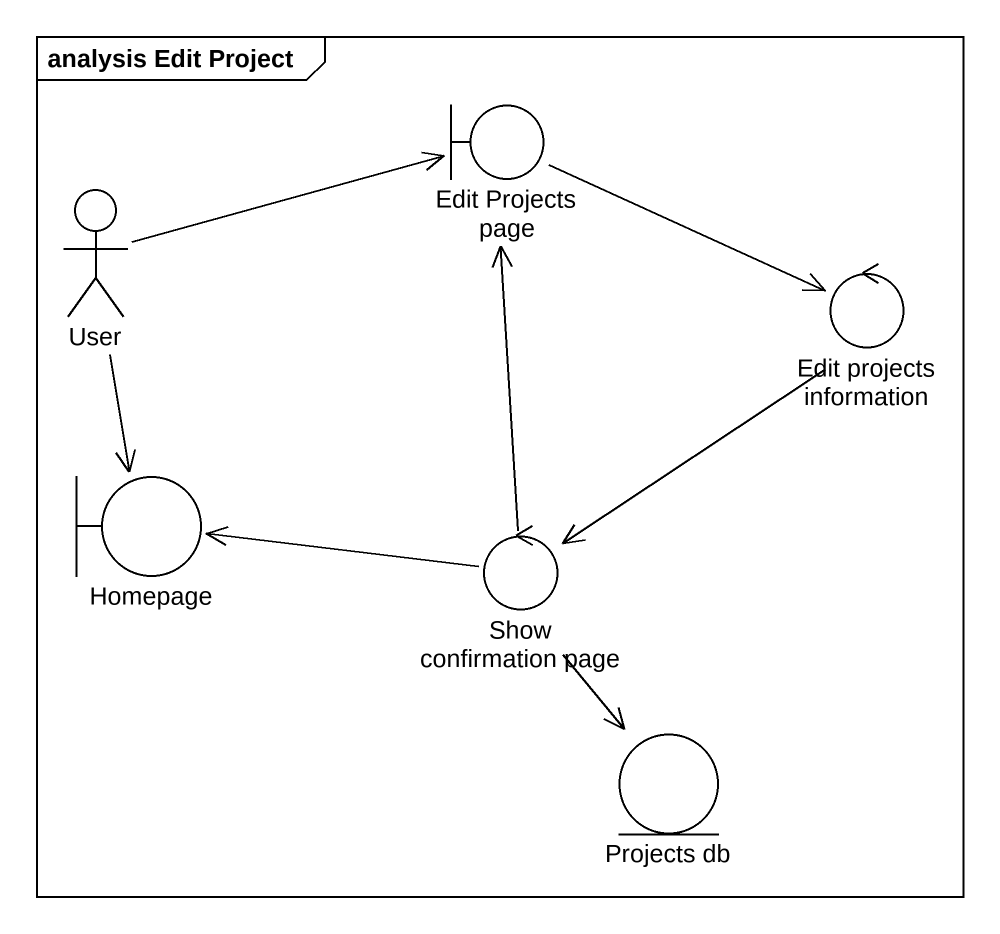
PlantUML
@startuml
mainframe analysis Edit Project
boundary "Edit Projects page" as Edit_Projects_page
actor User
control "Edit projects information" as Edit_projects_information
boundary Homepage
control "Show confirmation page" as Show_confirmation_page
entity "Projects db" as Projects_db
Edit_Projects_page -right-> Edit_projects_information
User -right-> Edit_Projects_page
User --> Homepage
Edit_projects_information --> Show_confirmation_page
Show_confirmation_page -up-> Edit_Projects_page
Show_confirmation_page -left-> Homepage
Show_confirmation_page --> Projects_db
@enduml
